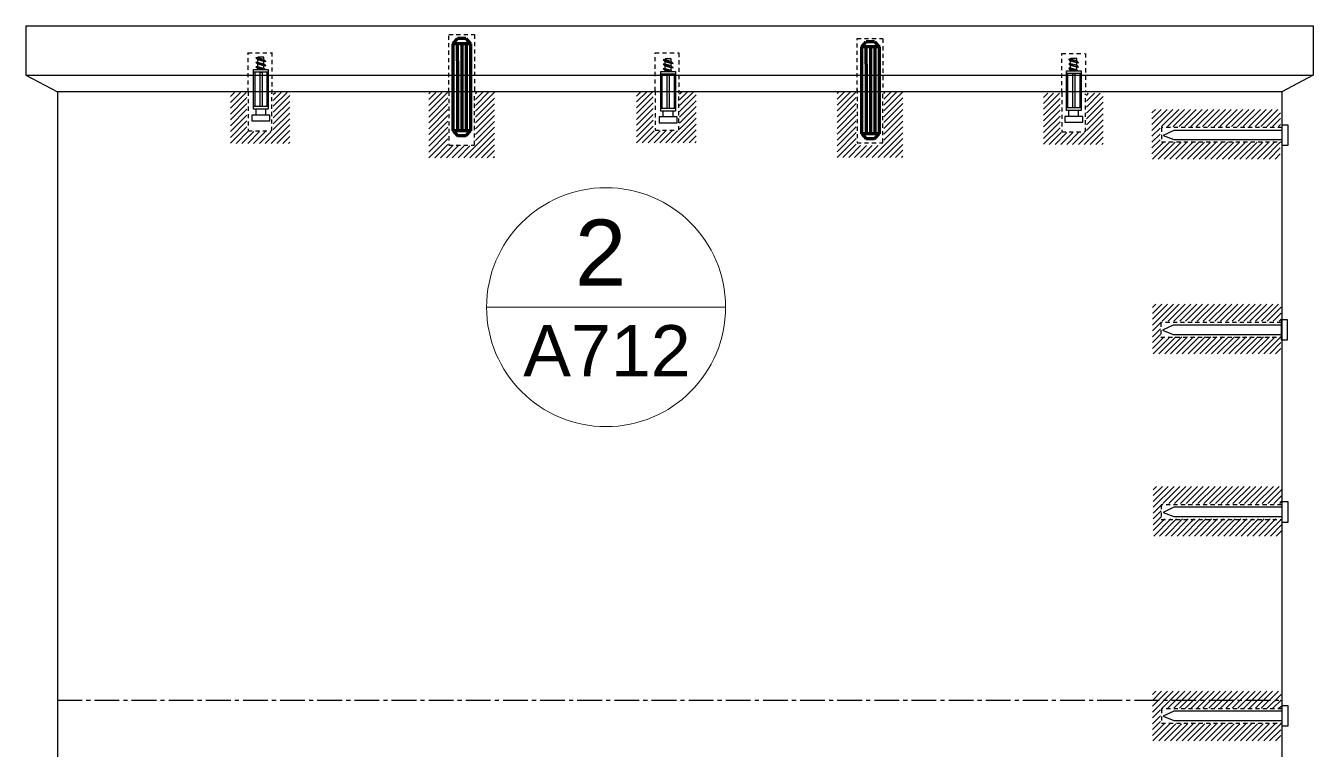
# Model space of a CAD drawing. Header units: centimetres. Extents: x -118 to 1001, y -481 to 203.
# Drawn here: x 683.94 to 722.94, y -123.54 to -101.61 of the extents above; entities that cross this region are included whole.
import ezdxf
from ezdxf.enums import TextEntityAlignment as Align

# ---------------------------------------------------------------- set-up
doc = ezdxf.new("R2010")
doc.units = ezdxf.units.CM
doc.header["$MEASUREMENT"] = 0
doc.linetypes.add('CENTER2', pattern=[1.125, 0.75, -0.125, 0.125, -0.125])
doc.linetypes.add('HIDDEN2', pattern=[0.1875, 0.125, -0.0625])
doc.layers.add('A-ANNO-SYMB', color=253, linetype='Continuous', lineweight=18)
for name, color, linetype in [('A-Furn', 8, 'Continuous'), ('linee di prosp', 6, 'Continuous'), ('retini', 245, 'Continuous'), ('viti e cerniere', 3, 'Continuous')]:
    doc.layers.add(name, color=color, linetype=linetype)
doc.styles.get("Standard").update_dxf_attribs({"font": 'Arial.ttf'})
pattern_1 = [(45, (405.99261, -134.67835), (-0.08838835, 0.08838835), [])]

# ---------------------------------------------------------------- blocks, each defined once
blk = doc.blocks.new('vitetassello')
at = {"layer": 'viti e cerniere'}
for p, q in [((-0.13, 0.382), (-0.13, 1.582)), ((-0.13, 1.582), (-0.056, 1.582)), ((-0.056, 1.758), (-0.056, 1.582)), ((-0.056, 1.582), (0.227, 1.582)), ((0.227, 1.582), (0.239, 1.582)), ((0.239, 1.758), (0.239, 1.582)), ((0.239, 1.582), (0.312, 1.582)), ((0.312, 1.582), (0.312, 0.382)), ((-0.13, 1.502), (0.312, 1.502)), ((-0.091, 0.462), (-0.091, 1.502)), ((0.058, 0.462), (0.058, 1.502)), ((0.128, 0.462), (0.128, 1.502)), ((0.27, 1.502), (0.27, 0.462)), ((0.312, 1.502), (0.312, 1.502)), ((-0.13, 0.462), (0.312, 0.462)), ((0.093, 0.462), (0.058, 0.462)), ((0.076, 0.462), (0.111, 0.462)), ((0.093, 0.462), (0.128, 0.462)), ((0.312, 0.382), (-0.13, 0.382)), ((0, 0.348), (0, 0.271)), ((0, 0.212), (0, 0.136)), ((0, 0.077), (0, 0)), ((0.186, 0.382), (0.186, 0.357)), ((0.186, 0.298), (0.186, 0.221)), ((0.186, 0.162), (0.186, 0.086)), ((0.186, 0), (0.186, 0.027)), ((0, 0), (0.186, 0))]:
    blk.add_line(p, q, dxfattribs=at)
blk.add_lwpolyline([(0.364, 1.758), (0.364, 1.935), (-0.181, 1.935), (-0.181, 1.758)], close=True, dxfattribs=at)
for points in [[(-0.057, 0.271), (0, 0.212), (0.186, 0.162), (0.243, 0.162), (-0.057, 0.271), (0, 0.271), (0.186, 0.221), (0.243, 0.162)], [(-0.057, 0.136), (0, 0.077), (0.186, 0.027), (0.243, 0.027), (-0.057, 0.136), (0, 0.136), (0.186, 0.086), (0.243, 0.027)], [(-0.033, 0.382), (0, 0.348), (0.186, 0.298), (0.243, 0.298), (0.012, 0.382)], [(0.093, 0.382), (0.186, 0.357), (0.243, 0.298)]]:
    blk.add_lwpolyline(points, dxfattribs=at)
blk = doc.blocks.new('tassello')
at = {"layer": 'viti e cerniere', "linetype": 'ByBlock', "lineweight": 100}
for p, q in [((0, 0.513), (0.209, 0.7)), ((0.209, 0.7), (3.709, 0.7)), ((0.209, 0.7), (0.209, 0)), ((0.209, 0.7), (0.209, 0.525)), ((0.209, 0.525), (0.745, 0.525)), ((0.745, 0.525), (3.709, 0.525)), ((3.918, 0.513), (3.709, 0.7)), ((3.709, 0.7), (3.709, 0)), ((0, 0.513), (0, 0.175)), ((0.209, 0), (0, 0.175)), ((0.209, 0.35), (0.902, 0.35)), ((0.902, 0.175), (0.209, 0.175)), ((0.902, 0.35), (0.902, 0.35)), ((0.902, 0.35), (3.709, 0.35)), ((0.902, 0.175), (3.709, 0.175)), ((3.709, 0), (3.918, 0.175)), ((3.918, 0.513), (3.918, 0.175)), ((3.709, 0), (0.209, 0))]:
    blk.add_line(p, q, dxfattribs=at)

msp = doc.modelspace()

# ---------------------------------------------------------------- hatches: boundary and pattern name
at = {"layer": 'retini', "ltscale": 3}
h = msp.add_hatch(dxfattribs=at)
h.set_pattern_fill('ANSI31', color=256)
h.set_pattern_definition([(45, (381.3611, -134.65103), (-0.08838835, 0.08838835), [])])
h.paths.add_polyline_path([(690.644, -103.635), (690.143, -103.635), (690.143, -105.181), (690.644, -105.181), (691.44, -105.181), (691.944, -105.181), (691.944, -103.635), (691.443, -103.635), (691.44, -104.821), (690.644, -104.821)])
h = msp.add_hatch(dxfattribs=at)
h.set_pattern_fill('ANSI31', color=256)
h.set_pattern_definition(pattern_1)
h.paths.add_polyline_path([(696.731, -103.634), (696.152, -103.634), (696.152, -105.616), (696.731, -105.616), (697.585, -105.616), (698.143, -105.61), (698.143, -103.629), (697.564, -103.629), (697.564, -105.258), (696.731, -105.258)])
h = msp.add_hatch(dxfattribs=at)
h.set_pattern_fill('ANSI31', color=256)
h.set_pattern_definition([(45, (393.66701, -134.63174), (-0.08838835, 0.08838835), [])])
h.paths.add_polyline_path([(702.95, -103.616), (702.448, -103.616), (702.448, -105.162), (702.95, -105.162), (703.746, -105.162), (704.25, -105.162), (704.25, -103.616), (703.749, -103.616), (703.746, -104.802), (702.95, -104.802)])
h = msp.add_hatch(dxfattribs=at)
h.set_pattern_fill('ANSI31', color=256)
h.set_pattern_definition([(45, (418.35982, -134.66799), (-0.08838835, 0.08838835), [])])
h.paths.add_polyline_path([(709.098, -103.624), (708.52, -103.624), (708.52, -105.605), (709.098, -105.605), (709.952, -105.605), (710.51, -105.6), (710.51, -103.618), (709.932, -103.618), (709.932, -105.248), (709.098, -105.248)])
h = msp.add_hatch(dxfattribs=at)
h.set_pattern_fill('ANSI31', color=256)
h.set_pattern_definition(pattern_1)
h.paths.add_polyline_path([(715.275, -103.662), (714.774, -103.662), (714.774, -105.209), (715.275, -105.209), (716.072, -105.209), (716.576, -105.209), (716.576, -103.662), (716.074, -103.662), (716.072, -104.849), (715.275, -104.849)])
h = msp.add_hatch(dxfattribs=at)
h.set_pattern_fill('ANSI31', color=256)
h.set_pattern_definition([(45, (405.97863, -117.05322), (-0.08838835, 0.08838835), [])])
h.paths.add_polyline_path([(721.946, -105.14), (718.302, -105.14), (718.302, -104.671), (721.954, -104.671), (721.954, -104.428), (718.059, -104.428), (718.059, -104.671), (718.059, -104.671), (718.059, -105.14), (718.059, -105.656), (721.946, -105.656)])
h.paths.add_polyline_path([(721.954, -104.154), (718.059, -104.154), (718.059, -104.428), (721.954, -104.428)])
h = msp.add_hatch(dxfattribs=at)
h.set_pattern_fill('ANSI31', color=256)
h.set_pattern_definition([(45, (405.99787, -122.94978), (-0.08838835, 0.08838835), [])])
h.paths.add_polyline_path([(721.965, -111.036), (718.321, -111.036), (718.321, -110.567), (721.973, -110.567), (721.973, -110.325), (718.078, -110.325), (718.078, -110.567), (718.078, -110.567), (718.078, -111.036), (718.078, -111.553), (721.965, -111.553)])
h.paths.add_polyline_path([(721.973, -110.051), (718.078, -110.051), (718.078, -110.325), (721.973, -110.325)])
h = msp.add_hatch(dxfattribs=at)
h.set_pattern_fill('ANSI31', color=256)
h.set_pattern_definition([(45, (406.01812, -128.47274), (-0.08838835, 0.08838835), [])])
h.paths.add_polyline_path([(721.985, -116.559), (718.341, -116.559), (718.341, -116.09), (721.993, -116.09), (721.993, -115.848), (718.099, -115.848), (718.099, -116.09), (718.098, -116.09), (718.098, -116.559), (718.098, -117.076), (721.985, -117.076)])
h.paths.add_polyline_path([(721.993, -115.574), (718.099, -115.574), (718.099, -115.848), (721.993, -115.848)])
h = msp.add_hatch(dxfattribs=at)
h.set_pattern_fill('ANSI31', color=256)
h.set_pattern_definition(pattern_1)
h.paths.add_polyline_path([(721.96, -122.765), (718.316, -122.765), (718.316, -122.296), (721.968, -122.296), (721.968, -122.053), (718.073, -122.053), (718.073, -122.296), (718.073, -122.296), (718.073, -122.765), (718.073, -123.281), (721.96, -123.281)])
h.paths.add_polyline_path([(721.968, -121.779), (718.073, -121.779), (718.073, -122.053), (721.968, -122.053)])

# ---------------------------------------------------------------- linework, layer by layer
at = {"linetype": 'Continuous', "lineweight": 20}
msp.add_line((697.903, -110.142), (705.144, -110.142), dxfattribs=at)
at = {"layer": 'A-ANNO-SYMB', "linetype": 'Continuous', "lineweight": 20}
msp.add_circle((701.523, -110.142), 3.62, dxfattribs=at)
at = {"layer": 'A-Furn'}
for p, q in [((683.944, -101.614), (683.944, -103.114)), ((683.944, -101.614), (722.944, -101.614)), ((722.944, -101.614), (722.944, -103.114)), ((683.944, -103.114), (684.901, -103.614)), ((722.944, -103.114), (721.987, -103.614)), ((721.987, -103.614), (684.901, -103.614)), ((684.901, -103.614), (684.901, -144.292)), ((721.987, -103.614), (721.987, -144.292))]:
    msp.add_line(p, q, dxfattribs=at)
at = {"layer": 'linee di prosp', "linetype": 'HIDDEN2'}
for p, q in [((696.761, -103.618), (696.761, -101.883)), ((696.761, -101.883), (697.54, -101.883)), ((697.54, -101.883), (697.54, -103.615)), ((709.126, -103.623), (709.126, -102.004)), ((709.126, -102.004), (709.906, -102.004)), ((709.906, -102.012), (709.906, -103.584)), ((690.676, -103.622), (690.676, -102.426)), ((690.676, -102.433), (691.401, -102.433)), ((691.401, -102.426), (691.4, -103.653)), ((703.006, -103.591), (703.006, -102.437)), ((703.006, -102.437), (703.729, -102.437)), ((703.729, -102.437), (703.729, -103.63)), ((715.326, -103.64), (715.326, -102.452)), ((715.326, -102.452), (716.011, -102.452)), ((716.049, -102.452), (716.049, -103.601)), ((690.676, -103.614), (690.676, -104.803)), ((691.4, -104.803), (691.4, -103.653)), ((696.761, -103.614), (696.761, -105.233)), ((697.54, -105.225), (697.54, -103.653)), ((703.006, -103.591), (703.006, -104.78)), ((703.729, -104.78), (703.729, -103.63)), ((709.126, -103.545), (709.126, -105.164)), ((709.906, -105.155), (709.906, -103.584)), ((715.326, -103.64), (715.326, -104.829)), ((716.049, -104.829), (716.049, -103.679)), ((690.676, -104.803), (691.361, -104.803)), ((703.006, -104.78), (703.691, -104.78)), ((715.326, -104.829), (716.011, -104.829)), ((721.992, -104.699), (718.348, -104.699)), ((718.348, -104.699), (718.348, -105.134)), ((696.761, -105.233), (697.54, -105.233)), ((709.126, -105.163), (709.906, -105.163)), ((718.348, -105.134), (721.992, -105.134)), ((721.971, -110.611), (718.327, -110.611)), ((718.327, -110.611), (718.327, -111.047)), ((718.327, -111.047), (721.971, -111.047)), ((721.984, -116.136), (718.34, -116.136)), ((718.34, -116.136), (718.34, -116.571)), ((718.34, -116.571), (721.984, -116.571)), ((721.991, -122.315), (718.347, -122.315)), ((718.347, -122.315), (718.347, -122.75)), ((718.347, -122.75), (721.991, -122.75))]:
    msp.add_line(p, q, dxfattribs=at)
at = {"layer": 'linee di prosp'}
msp.add_line((683.944, -103.114), (722.944, -103.114), dxfattribs=at)
at = {"layer": 'linee di prosp', "linetype": 'CENTER2'}
msp.add_line((684.901, -122.053), (721.987, -122.053), dxfattribs=at)
at = {"layer": 'viti e cerniere'}
for p, q in [((718.719, -104.785), (718.396, -104.939)), ((721.987, -104.785), (718.719, -104.785)), ((718.396, -104.939), (718.719, -105.066)), ((718.719, -105.066), (721.987, -105.066)), ((718.698, -110.685), (718.375, -110.838)), ((721.966, -110.685), (718.698, -110.685)), ((718.375, -110.838), (718.698, -110.965)), ((718.698, -110.965), (721.966, -110.965)), ((718.719, -116.205), (718.396, -116.359)), ((721.987, -116.205), (718.719, -116.205)), ((718.396, -116.359), (718.719, -116.485)), ((718.719, -116.485), (721.987, -116.485)), ((718.719, -122.383), (718.396, -122.536)), ((721.987, -122.383), (718.719, -122.383)), ((718.396, -122.536), (718.719, -122.663)), ((718.719, -122.663), (721.987, -122.663))]:
    msp.add_line(p, q, dxfattribs=at)
for points in [[(721.992, -105.235), (722.183, -105.235), (722.183, -104.622), (721.992, -104.622)], [(721.971, -111.134), (722.161, -111.134), (722.161, -110.521), (721.971, -110.521)], [(721.992, -116.655), (722.183, -116.655), (722.183, -116.041), (721.992, -116.041)], [(721.992, -122.832), (722.183, -122.832), (722.183, -122.219), (721.992, -122.219)]]:
    msp.add_lwpolyline(points, close=True, dxfattribs=at)

# ---------------------------------------------------------------- block references
at = {"layer": 'viti e cerniere', "xscale": 0.7524463832372563, "yscale": 0.7524463832372563, "zscale": 0.7524463832372563, "rotation": 270}
for p in [(696.886, -102.004), (709.265, -102.098)]:
    msp.add_blockref('tassello', p, dxfattribs=at)
at = {"layer": 'viti e cerniere', "rotation": 180}
for p in [(691.159, -102.562), (703.495, -102.618), (715.78, -102.602)]:
    msp.add_blockref('vitetassello', p, dxfattribs=at)

# ---------------------------------------------------------------- texts
at = {"layer": 'A-ANNO-SYMB', "linetype": 'Continuous', "lineweight": 20}
for tag, text, height, p in [('2', 'A', 2, (701.358, -107.488)), ('A712', 'A301', 1.5555, (701.549, -110.686))]:
    msp.add_attdef(tag, text=text, height=height, dxfattribs=at).set_placement(p, align=Align.TOP_CENTER)

doc.saveas('drawing.dxf')
